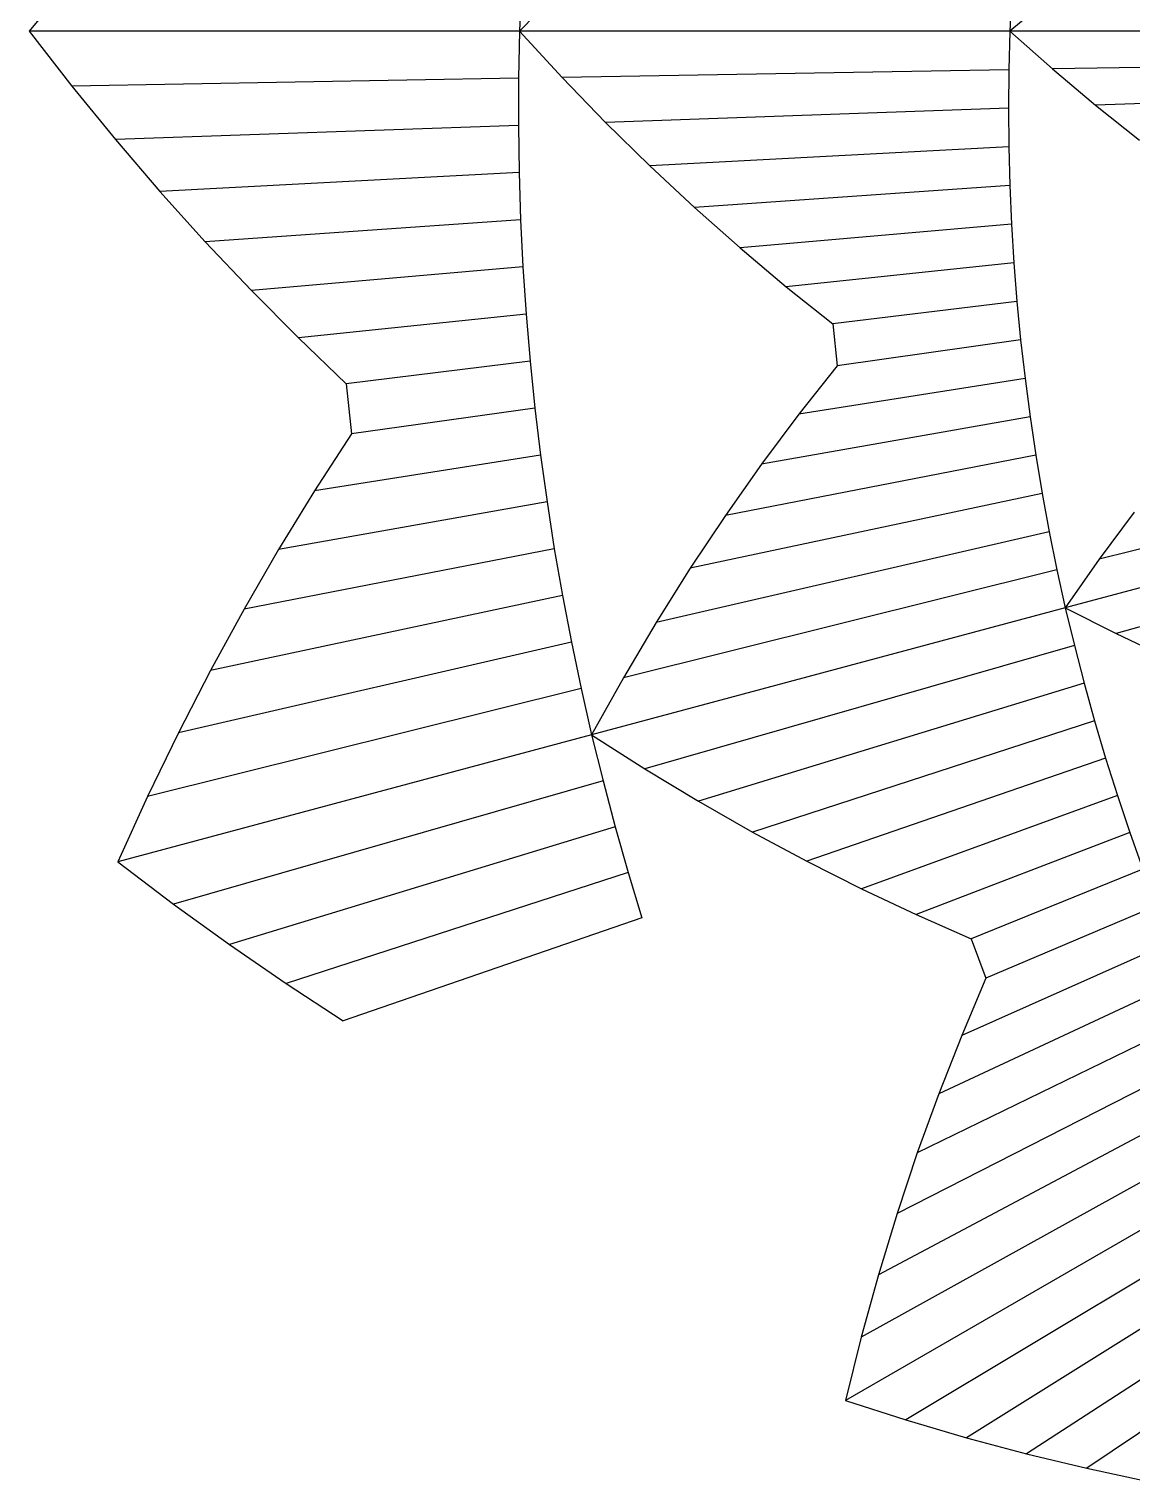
# Model space of a CAD drawing. Header units: metres. Extents: x -32.5 to 30, y -28.8 to 31.2.
# Drawn here: x -32.5 to -21.26, y -14.78 to 0.02 of the extents above; entities that cross this region are included whole.
import ezdxf

# ---------------------------------------------------------------- set-up
doc = ezdxf.new("R2010")
doc.units = ezdxf.units.M
for name, color, linetype in [('Fill', 3, 'Continuous'), ('Inner', 2, 'Continuous'), ('Outer', 1, 'Continuous')]:
    doc.layers.add(name, color=color, linetype=linetype)

msp = doc.modelspace()

# ---------------------------------------------------------------- linework, layer by layer
at = {"layer": 'Fill'}
for p, q in [((-22.5, 0), (-27.5, 0)), ((-17.5, 0), (-22.5, 0)), ((-27.5, 0), (-32.5, 0)), ((-22.51, -0.393), (-27.065, -0.472)), ((-17.511, -0.306), (-22.066, -0.385)), ((-27.51, -0.48), (-32.065, -0.56)), ((-17.517, -0.612), (-21.626, -0.755)), ((-22.514, -0.786), (-26.623, -0.93)), ((-27.511, -0.961), (-31.62, -1.104)), ((-22.511, -1.18), (-26.172, -1.372)), ((-27.504, -1.441), (-31.166, -1.633)), ((-22.501, -1.573), (-25.715, -1.798)), ((-27.488, -1.922), (-30.703, -2.147)), ((-22.484, -1.967), (-25.251, -2.209)), ((-22.46, -2.361), (-24.78, -2.605)), ((-27.465, -2.403), (-30.232, -2.645)), ((-22.429, -2.754), (-24.304, -2.984)), ((-27.432, -2.883), (-29.753, -3.127)), ((-22.391, -3.147), (-24.262, -3.41)), ((-27.392, -3.363), (-29.266, -3.593)), ((-22.346, -3.539), (-24.651, -3.904)), ((-27.342, -3.843), (-29.213, -4.106)), ((-22.295, -3.931), (-25.031, -4.414)), ((-17.169, -4.281), (-21.589, -5.383)), ((-27.285, -4.322), (-29.589, -4.687)), ((-22.237, -4.322), (-25.4, -4.937)), ((-17.105, -4.583), (-21.935, -5.877)), ((-22.171, -4.713), (-25.758, -5.475)), ((-27.219, -4.799), (-29.955, -5.282)), ((-17.036, -4.885), (-21.415, -6.141)), ((-22.099, -5.102), (-26.105, -6.027)), ((-27.145, -5.276), (-30.308, -5.891)), ((-22.02, -5.49), (-26.441, -6.592)), ((-27.062, -5.752), (-30.649, -6.515)), ((-21.935, -5.877), (-26.764, -7.171)), ((-26.971, -6.227), (-30.977, -7.152)), ((-21.842, -6.263), (-26.221, -7.519)), ((-21.743, -6.647), (-25.674, -7.849)), ((-26.872, -6.7), (-31.292, -7.802)), ((-21.637, -7.03), (-25.124, -8.163)), ((-26.764, -7.171), (-31.594, -8.466)), ((-21.524, -7.411), (-24.57, -8.46)), ((-26.648, -7.641), (-31.027, -8.897)), ((-21.404, -7.79), (-24.014, -8.741)), ((-26.524, -8.109), (-30.456, -9.311)), ((-21.278, -8.168), (-23.456, -9.004)), ((-26.392, -8.575), (-29.879, -9.708)), ((-21.145, -8.543), (-22.896, -9.251)), ((-21.005, -8.916), (-22.744, -9.654)), ((-26.251, -9.039), (-29.298, -10.088)), ((-20.859, -9.287), (-22.991, -10.236)), ((-20.707, -9.656), (-23.224, -10.83)), ((-20.547, -10.022), (-23.444, -11.434)), ((-20.382, -10.385), (-23.649, -12.05)), ((-20.21, -10.746), (-23.84, -12.676)), ((-20.031, -11.103), (-24.016, -13.312)), ((-19.846, -11.458), (-24.177, -13.958)), ((-19.655, -11.81), (-23.56, -14.156)), ((-19.458, -12.159), (-22.944, -14.337)), ((-19.254, -12.504), (-22.33, -14.501)), ((-19.045, -12.846), (-21.716, -14.648))]:
    msp.add_line(p, q, dxfattribs=at)
at = {"layer": 'Inner'}
for p, q in [((-27.482, 0.48), (-27.5, 0)), ((-22.483, 0.392), (-22.5, 0)), ((-22.5, 0), (-22.51, -0.393)), ((-27.5, 0), (-27.51, -0.48)), ((-22.51, -0.393), (-22.514, -0.786)), ((-27.51, -0.48), (-27.511, -0.961)), ((-22.514, -0.786), (-22.511, -1.18)), ((-27.511, -0.961), (-27.504, -1.441)), ((-22.511, -1.18), (-22.501, -1.573)), ((-27.504, -1.441), (-27.488, -1.922)), ((-22.501, -1.573), (-22.484, -1.967)), ((-27.488, -1.922), (-27.465, -2.403)), ((-22.484, -1.967), (-22.46, -2.361)), ((-22.46, -2.361), (-22.429, -2.754)), ((-27.465, -2.403), (-27.432, -2.883)), ((-22.429, -2.754), (-22.391, -3.147)), ((-27.432, -2.883), (-27.392, -3.363)), ((-22.391, -3.147), (-22.346, -3.539)), ((-27.392, -3.363), (-27.342, -3.843)), ((-22.346, -3.539), (-22.295, -3.931)), ((-27.342, -3.843), (-27.285, -4.322)), ((-22.295, -3.931), (-22.237, -4.322)), ((-27.285, -4.322), (-27.219, -4.799)), ((-22.237, -4.322), (-22.171, -4.713)), ((-22.171, -4.713), (-22.099, -5.102)), ((-27.219, -4.799), (-27.145, -5.276)), ((-22.099, -5.102), (-22.02, -5.49)), ((-27.145, -5.276), (-27.062, -5.752)), ((-22.02, -5.49), (-21.935, -5.877)), ((-27.062, -5.752), (-26.971, -6.227)), ((-21.935, -5.877), (-21.842, -6.263)), ((-26.971, -6.227), (-26.872, -6.7)), ((-21.842, -6.263), (-21.743, -6.647)), ((-21.743, -6.647), (-21.637, -7.03)), ((-26.872, -6.7), (-26.764, -7.171)), ((-21.637, -7.03), (-21.524, -7.411)), ((-26.764, -7.171), (-26.648, -7.641)), ((-21.524, -7.411), (-21.404, -7.79)), ((-26.648, -7.641), (-26.524, -8.109)), ((-21.404, -7.79), (-21.278, -8.168)), ((-26.524, -8.109), (-26.392, -8.575)), ((-21.278, -8.168), (-21.145, -8.543)), ((-26.392, -8.575), (-26.251, -9.039))]:
    msp.add_line(p, q, dxfattribs=at)
at = {"layer": 'Outer'}
for p, q in [((-32.037, 0.559), (-32.5, 0)), ((-27.038, 0.472), (-27.5, 0)), ((-22.038, 0.385), (-22.5, 0)), ((-27.5, 0), (-27.065, -0.472)), ((-22.5, 0), (-22.066, -0.385)), ((-32.5, 0), (-32.065, -0.56)), ((-22.066, -0.385), (-21.626, -0.755)), ((-32.065, -0.56), (-31.62, -1.104)), ((-27.065, -0.472), (-26.623, -0.93)), ((-21.626, -0.755), (-21.179, -1.11)), ((-26.623, -0.93), (-26.172, -1.372)), ((-31.62, -1.104), (-31.166, -1.633)), ((-26.172, -1.372), (-25.715, -1.798)), ((-31.166, -1.633), (-30.703, -2.147)), ((-25.715, -1.798), (-25.251, -2.209)), ((-30.703, -2.147), (-30.232, -2.645)), ((-25.251, -2.209), (-24.78, -2.605)), ((-30.232, -2.645), (-29.753, -3.127)), ((-24.78, -2.605), (-24.304, -2.984)), ((-24.304, -2.984), (-24.262, -3.41)), ((-29.753, -3.127), (-29.266, -3.593)), ((-24.262, -3.41), (-24.651, -3.904)), ((-29.266, -3.593), (-29.213, -4.106)), ((-24.651, -3.904), (-25.031, -4.414)), ((-29.213, -4.106), (-29.589, -4.687)), ((-25.031, -4.414), (-25.4, -4.937)), ((-29.589, -4.687), (-29.955, -5.282)), ((-25.4, -4.937), (-25.758, -5.475)), ((-21.233, -4.902), (-21.589, -5.383)), ((-29.955, -5.282), (-30.308, -5.891)), ((-25.758, -5.475), (-26.105, -6.027)), ((-21.589, -5.383), (-21.935, -5.877)), ((-30.308, -5.891), (-30.649, -6.515)), ((-21.935, -5.877), (-21.415, -6.141)), ((-26.105, -6.027), (-26.441, -6.592)), ((-21.415, -6.141), (-20.893, -6.388)), ((-30.649, -6.515), (-30.977, -7.152)), ((-26.441, -6.592), (-26.764, -7.171)), ((-30.977, -7.152), (-31.292, -7.802)), ((-26.764, -7.171), (-26.221, -7.519)), ((-26.221, -7.519), (-25.674, -7.849)), ((-31.292, -7.802), (-31.594, -8.466)), ((-25.674, -7.849), (-25.124, -8.163)), ((-25.124, -8.163), (-24.57, -8.46)), ((-31.594, -8.466), (-31.027, -8.897)), ((-24.57, -8.46), (-24.014, -8.741)), ((-24.014, -8.741), (-23.456, -9.004)), ((-31.027, -8.897), (-30.456, -9.311)), ((-23.456, -9.004), (-22.896, -9.251)), ((-30.456, -9.311), (-29.879, -9.708)), ((-22.896, -9.251), (-22.744, -9.654)), ((-29.879, -9.708), (-29.298, -10.088)), ((-22.744, -9.654), (-22.991, -10.236)), ((-22.991, -10.236), (-23.224, -10.83)), ((-23.224, -10.83), (-23.444, -11.434)), ((-23.444, -11.434), (-23.649, -12.05)), ((-23.649, -12.05), (-23.84, -12.676)), ((-23.84, -12.676), (-24.016, -13.312)), ((-24.016, -13.312), (-24.177, -13.958)), ((-24.177, -13.958), (-23.56, -14.156)), ((-23.56, -14.156), (-22.944, -14.337)), ((-22.944, -14.337), (-22.33, -14.501)), ((-22.33, -14.501), (-21.716, -14.648)), ((-21.716, -14.648), (-21.105, -14.778))]:
    msp.add_line(p, q, dxfattribs=at)

doc.saveas('drawing.dxf')
